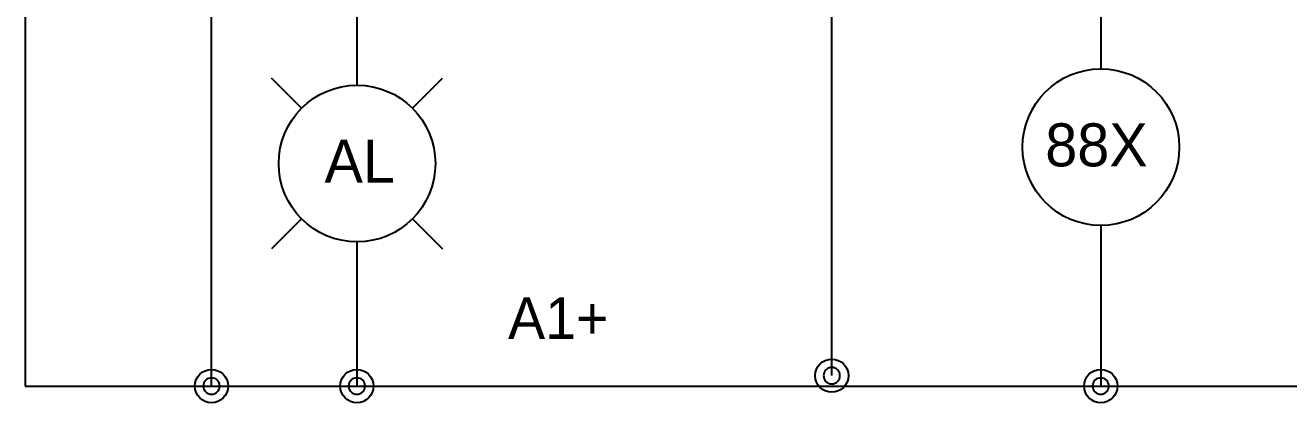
# Model space of a CAD drawing. Header units: millimetres. Extents: x 25 to 865, y 44 to 1047.
# Drawn here: x 242.2 to 333.3, y 124 to 151.2 of the extents above; entities that cross this region are included whole.
import ezdxf

# ---------------------------------------------------------------- set-up
doc = ezdxf.new("R2010")
doc.units = ezdxf.units.MM
doc.layers.add('4', color=133, linetype='Continuous')
doc.layers.add('ASHADE', color=7, linetype='Continuous')
doc.styles.add('ghs', font='NGULIM.TTF')

msp = doc.modelspace()

# ---------------------------------------------------------------- linework, layer by layer
for p, q in [((242.209, 248.933), (242.209, 125.188)), ((262.145, 145.239), (259.98, 147.404)), ((270.137, 145.239), (272.302, 147.404)), ((262.145, 137.247), (259.98, 135.082)), ((270.137, 137.247), (272.302, 135.082))]:
    msp.add_line(p, q)
at = {"layer": '4', "color": 0}
msp.add_line((242.209, 125.188), (379.96, 125.188), dxfattribs=at)
for centre in [(300.383, 125.94), (255.641, 125.188), (266.127, 125.188), (319.783, 125.188)]:
    msp.add_circle(centre, 1.2, dxfattribs=at)
at = {"layer": 'ASHADE', "ltscale": 2}
for p, q in [((300.383, 125.94), (300.383, 174.669)), ((255.641, 125.188), (255.641, 173.916)), ((266.141, 146.894), (266.141, 173.916)), ((319.783, 154.87), (319.783, 148.074)), ((319.783, 136.771), (319.783, 125.188)), ((266.127, 135.592), (266.127, 125.188))]:
    msp.add_line(p, q, dxfattribs=at)
for centre in [(319.797, 142.423), (266.141, 141.243)]:
    msp.add_circle(centre, 5.651, dxfattribs=at)
for centre, start, end in [((255.641, 125.188), 0, 180), ((266.127, 125.188), 0, 180), ((300.383, 125.94), 0, 180), ((300.383, 125.94), 180, 0), ((319.783, 125.188), 0, 180), ((255.641, 125.188), 180, 0), ((266.127, 125.188), 180, 0), ((319.783, 125.188), 180, 0)]:
    msp.add_arc(centre, 0.593, start, end, dxfattribs=at)

# ---------------------------------------------------------------- texts
at = {"layer": 'ASHADE', "ltscale": 2, "style": 'ghs'}
for s, height, p in [('88X', 3.1067, (315.781, 141.036)), ('AL', 3.1067, (263.792, 139.857)), ('A1+', 3, (277.033, 128.593))]:
    msp.add_text(s, height=height, dxfattribs=at).set_placement(p)

doc.saveas('drawing.dxf')
